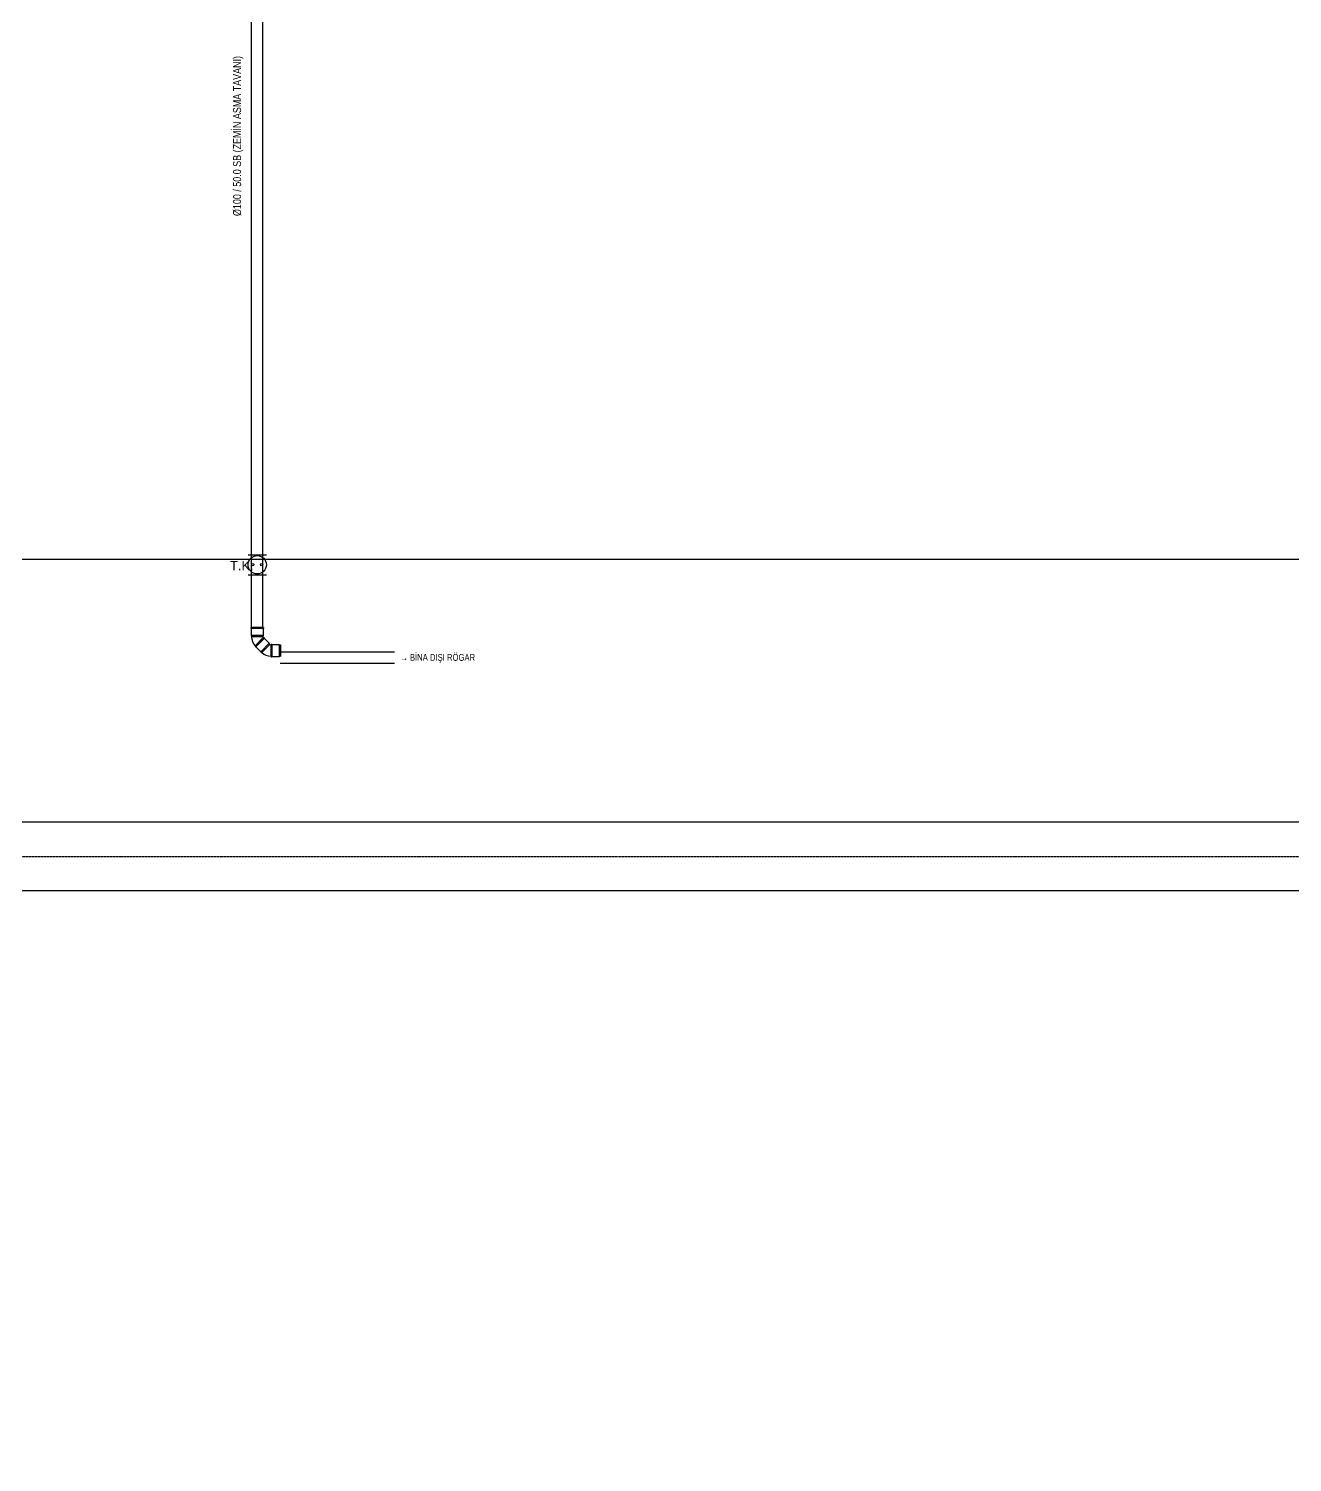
# Model space of a CAD drawing. Header units: centimetres. Extents: x 247996 to 314900, y -468471 to -440326.
# Drawn here: x 273920 to 275025, y -446640 to -445386 of the extents above; entities that cross this region are included whole.
import ezdxf
from ezdxf.enums import TextEntityAlignment as Align

# ---------------------------------------------------------------- set-up
doc = ezdxf.new("R2010")
doc.units = ezdxf.units.CM
doc.linetypes.add('0', pattern=[500, 500])
doc.linetypes.add('BASMA HATTI', pattern=[0.375, 0.25, -0.125])
for name, color, linetype, lineweight in [('SCOTT-MTY-PISSU-CAP', 211, 'Continuous', 30), ('SCOTT-MTY-SICAKSU-BORU', 1, 'BASMA HATTI', 30), ('SCOTT-MTY-SOGUKSU-BORU', 5, '0', 30)]:
    doc.layers.add(name, color=color, linetype=linetype, lineweight=lineweight)
for name, color, linetype in [('SCOTT-MTY-PVC', 43, 'Continuous'), ('SCOTT-MTY-ROGAR', 5, 'Continuous'), ('SCOTT-MTY-SEMA', 8, 'Continuous'), ('SCOTT-MTY-SIRKULASYON-BORU', 31, 'Continuous'), ('SCOTT-MTY-VANA', 1, 'Continuous')]:
    doc.layers.add(name, color=color, linetype=linetype)
doc.styles.add('MTYCAPLT', font='arial.ttf')
doc.styles.add('ROTAS', font='arial.ttf')

# ---------------------------------------------------------------- blocks, each defined once
blk = doc.blocks.new('MTY-TEMIZLEME KAPAGI KOLON')
at = {"layer": 'SCOTT-MTY-VANA', "color": 1, "ltscale": 75}
for p, q in [((-10, 11), (10, 11)), ((-10, -11), (10, -11))]:
    blk.add_line(p, q, dxfattribs=at)
for centre, radius in [((0, 2.220446049250313e-15), 10), ((-4.999999999999998, 2.83276944882399e-15), 1.25), ((5, 9.9579925010296e-16), 1.25)]:
    blk.add_circle(centre, radius, dxfattribs=at)
at = {"layer": 'SCOTT-MTY-VANA', "color": 1, "ltscale": 75, "style": 'MTYCAPLT'}
blk.add_attdef('TK', (-29.59626877560192, -5.963930749594138), '', height=10, dxfattribs=at)
blk = doc.blocks.new('PVC DIRSEK')
at = {"layer": 'SCOTT-MTY-PVC', "color": 43}
for p, q in [((-5.499999999912689, 3.637978807091713e-12), (-5.499999999912689, -0.59999999997126)), ((5.499999999912689, -3.637978807091713e-12), (-5.499999999912689, 3.637978807091713e-12)), ((5.500000000087311, -0.5999999999803549), (-5.499999999912689, -0.59999999997126)), ((-5.299863934458699, -0.5999999999803549), (-5.299863934458699, -6.851006618232987)), ((5.299863934516907, -6.8510066182439), (-5.299863934458699, -6.851006618232987)), ((-5.299863934458699, -6.851006618232987), (-4.999999999912689, -7.991006618237861)), ((5.000000000087311, -7.991006618252413), (-4.999999999912689, -7.991006618237861)), ((5.292893218924291, -8.698113399406338), (-1.778174593113363, -15.76918121132758)), ((5.575600352924084, -8.980820533435235), (-1.559247879033137, -16.11566876538882)), ((6.308120604895521, -9.096828418850691), (-1.328536419081502, -16.73348544288774)), ((6.166603035771004, -9.238345987976118), (-1.328536418990552, -16.73348544273676)), ((5.299863934516907, -6.8510066182439), (5.000000000087311, -7.991006618252413)), ((5.292893218924291, -8.698113399406338), (5.575600352924084, -8.980820533435235)), ((5.299863934516907, -0.5999999999803549), (5.299863934516907, -6.8510066182439)), ((5.499999999912689, -3.637978807091713e-12), (5.500000000087311, -0.5999999999803549)), ((5.883856536076564, -8.672564350279117), (5.511819932976323, -9.044600953379359)), ((5.883856536122039, -8.672564350133598), (5.575600352924084, -8.980820533435235)), ((5.883856536122039, -8.672564350133598), (6.308120604895521, -9.096828418850691)), ((5.883856536076564, -8.672564350279117), (6.308120604895521, -9.096828418850691)), ((6.308120604895521, -9.096828418850691), (6.166603035730077, -9.238345987943376)), ((6.166603035771004, -9.238345987976118), (10.58673220478704, -13.65847515699215)), ((-1.495467459084466, -16.05188834535647), (-1.894318056904012, -16.45073894324696)), ((-1.559247879033137, -16.11566876538882), (-1.894318056856719, -16.4507389432024)), ((-1.894318056904012, -16.45073894324696), (-1.470053988305153, -16.87500301196224)), ((-1.894318056856719, -16.4507389432024), (-1.470053988162363, -16.87500301189675)), ((-1.778174593113363, -15.76918121132758), (-1.495467459084466, -16.05188834535647)), ((-1.328536419081502, -16.73348544288774), (-1.470053988305153, -16.87500301196224)), ((-1.328536419113334, -16.73348544286046), (-1.470053988162363, -16.87500301189675)), ((-1.328536419113334, -16.73348544286046), (3.091592749894517, -21.15361461186831)), ((10.58673220478704, -13.65847515699215), (3.091592749894517, -21.15361461186831)), ((3.091592749894517, -21.15361461186831), (4.109730302001481, -21.74768052087393)), ((11.18079811387724, -14.67661270901908), (4.109730302001481, -21.74768052087393)), ((10.58673220478704, -13.65847515699215), (11.18079811387724, -14.67661270901908)), ((11.88790489505755, -14.96950592779331), (11.88790489497478, -24.96950592795429)), ((11.88790489505755, -14.96950592779331), (12.28771315815993, -14.96950592781332)), ((11.88790489497478, -24.96950592795429), (12.28771315809809, -24.96950592795429)), ((12.28771315808717, -14.53356585277606), (12.28771315815993, -14.96950592781332)), ((12.28771315808717, -14.53356585277606), (12.88771315813392, -14.53356585273605)), ((12.28771315815993, -14.96950592781332), (12.28771315816903, -25.03356585277606)), ((12.28771315809809, -24.96950592795429), (12.28771315814811, -25.53356585280153)), ((12.88771315813392, -14.53356585273605), (12.88771315808208, -14.73370191831282)), ((12.88771315808208, -14.73370191831282), (12.88771315817667, -25.33342978727842)), ((12.88771315808208, -14.73370191831282), (19.13871977653616, -14.7337019182628)), ((19.13871977653616, -14.7337019182628), (20.2787197765856, -15.07148656741856)), ((19.13871977653616, -14.7337019182628), (19.13871977641156, -25.33342978729843)), ((19.13871977641156, -25.33342978729843), (20.27871977635914, -24.99564513799714)), ((20.2787197765856, -15.07148656741856), (20.27871977635914, -24.99564513799714)), ((12.28771315814811, -25.53356585280153), (12.88771315807116, -25.53356585288338)), ((12.88771315817667, -25.33342978727842), (19.13871977641156, -25.33342978729843)), ((12.88771315817667, -25.33342978727842), (12.88771315807116, -25.53356585288338))]:
    blk.add_line(p, q, dxfattribs=at)
for centre, radius, start, end in [((6.000000000087311, -7.991006618252413), 10.99999999999592, 180, 224.9999999997052), ((6.000000000087311, -7.991006618252413), 0.9999999999958049, 180, 224.9999999997052), ((11.88790489506391, -13.96950592783242), 10.99999999999592, 225, 269.9999999996873), ((11.88790489506391, -13.96950592783242), 0.9999999999958049, 225, 269.9999999996873)]:
    blk.add_arc(centre, radius, start, end, dxfattribs=at)

msp = doc.modelspace()

# ---------------------------------------------------------------- linework, layer by layer
at = {"layer": 'SCOTT-MTY-PVC'}
for p, q in [((274115, -445910), (274115, -441990)), ((274125, -445910), (274125, -441990)), ((274140, -445931), (274240, -445931)), ((274140, -445941), (274240, -445941))]:
    msp.add_line(p, q, dxfattribs=at)
at = {"layer": 'SCOTT-MTY-SEMA'}
msp.add_lwpolyline([(258900, -445850), (276550, -445850)], dxfattribs=at)
at = {"layer": 'SCOTT-MTY-SICAKSU-BORU'}
msp.add_lwpolyline([(260800, -446440), (260800, -446110), (276300, -446110)], dxfattribs=at)
at = {"layer": 'SCOTT-MTY-SIRKULASYON-BORU'}
msp.add_lwpolyline([(276300, -446080), (260840, -446080), (260840, -446520), (260860, -446520)], dxfattribs=at)
at = {"layer": 'SCOTT-MTY-SOGUKSU-BORU'}
msp.add_lwpolyline([(260280, -446640), (260340, -446640), (260340, -446140), (276300, -446140)], dxfattribs=at)

# ---------------------------------------------------------------- block references
at = {"layer": 'SCOTT-MTY-PISSU-CAP'}
ref = msp.add_blockref('MTY-TEMIZLEME KAPAGI KOLON', (274120, -445855), dxfattribs=dict(at, xscale=0.8, yscale=0.8))
ref.add_attrib('TK', 'T.K.', (274096.3229849795, -445859.7711445997), dxfattribs={"height": 8, "style": 'MTYCAPLT'})
at = {"layer": 'SCOTT-MTY-PVC'}
msp.add_blockref('PVC DIRSEK', (274120, -445910), dxfattribs=at)

# ---------------------------------------------------------------- texts
at = {"layer": 'SCOTT-MTY-PISSU-CAP', "style": 'ROTAS', "width": 0.8}
msp.add_text('Ø100 / 50.0 SB (ZEMİN ASMA TAVANI)', height=7, rotation=90, dxfattribs=at).set_placement((274108, -445550), align=Align.BOTTOM_LEFT)
at = {"layer": 'SCOTT-MTY-ROGAR', "style": 'ROTAS', "width": 0.8}
msp.add_text('→ BİNA DIŞI RÖGAR', height=6, dxfattribs=at).set_placement((274245, -445936), align=Align.MIDDLE_LEFT)

doc.saveas('drawing.dxf')
